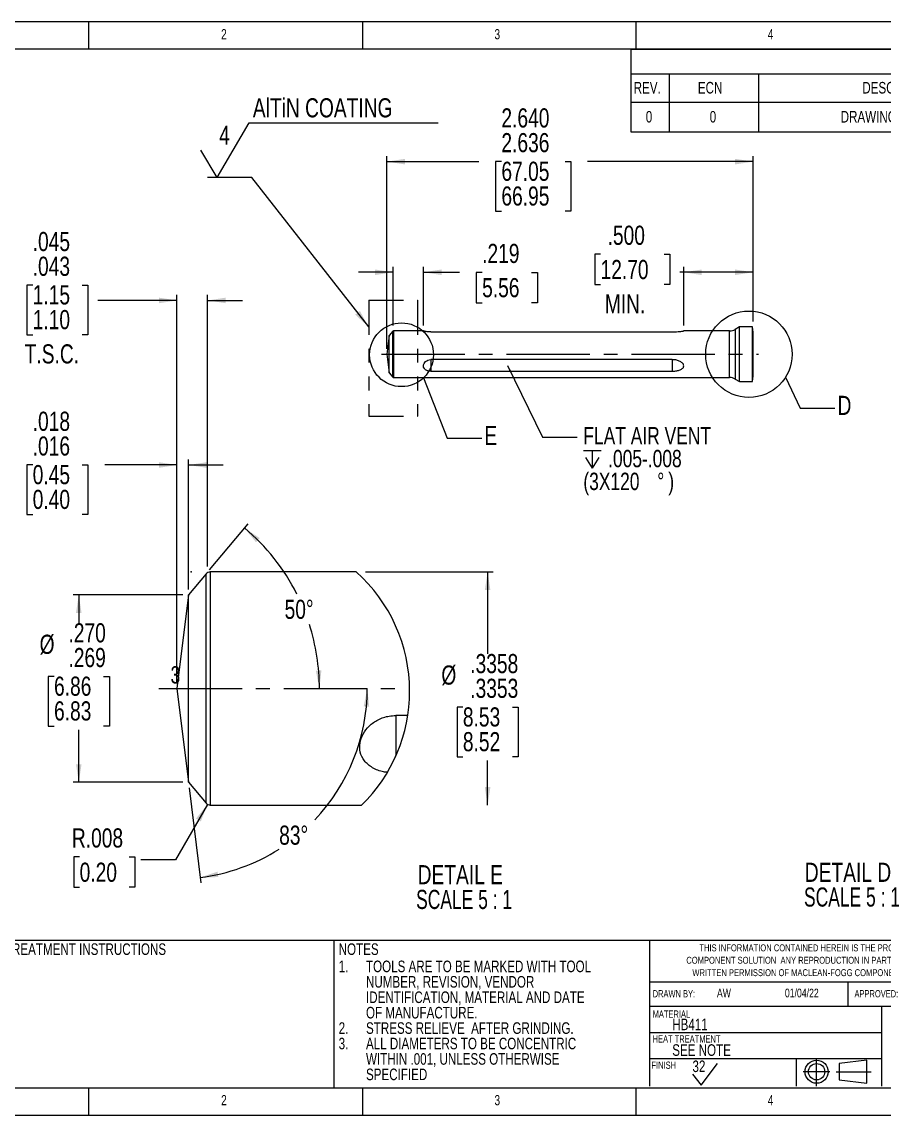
# Model space of a CAD drawing. Extents: x -4.2 to 11.2, y 0.1 to 8.
# Drawn here: x 1.11 to 7.32, y 0.13 to 8.01 of the extents above; entities that cross this region are included whole.
import ezdxf

# ---------------------------------------------------------------- set-up
doc = ezdxf.new("R2010")
doc.units = 0
doc.header["$PDSIZE"] = -1
for name, pattern in [('SLD-CENTER', [0.75, 0.6, -0.05, 0.05, -0.05]), ('SLD-PHANTOM', [0.5, 0.25, -0.05, 0.05, -0.05, 0.05, -0.05]), ('SLD-SOLID', [0])]:
    doc.linetypes.add(name, pattern=pattern)
doc.layers.get('0').update_dxf_attribs({"linetype": 'CONTINUOUS'})
doc.layers.add('DIM', color=7, linetype='SLD-SOLID')
doc.styles.add('SLDTEXTSTYLE0', font='TXT', dxfattribs={"width": 0.75})
doc.styles.add('SLDTEXTSTYLE3', font='TXT', dxfattribs={"width": 0.681818})
doc.dimstyles.new('SLDDIMSTYLE0', dxfattribs={"dimtxt": 0.137795, "dimasz": 0.13, "dimexe": 0, "dimexo": 0.0625, "dimgap": 0.034449, "dimtad": 0, "dimtih": 1, "dimtoh": 1, "dimdec": 3, "dimrnd": 1e-09, "dimzin": 12, "dimtxsty": 'SLDTEXTSTYLE0', "dimsah": 1, "dimcen": 0.09, "dimazin": 3, "dimlim": 1, "dimtp": 0.001969, "dimtm": 0.001969, "dimtfac": 1, "dimtdec": 3, "dimtofl": 0, "dimtmove": 0, "dimatfit": 3, "dimtolj": 1, "dimtzin": 12})
doc.dimstyles.new('SLDDIMSTYLE1', dxfattribs={"dimtxt": 0.137795, "dimasz": 0.13, "dimexe": 0, "dimexo": 0.0625, "dimgap": 0.034449, "dimtad": 0, "dimtih": 1, "dimtoh": 1, "dimdec": 3, "dimrnd": 1e-09, "dimzin": 4, "dimtxsty": 'SLDTEXTSTYLE0', "dimsah": 1, "dimcen": 0.09, "dimazin": 3, "dimtfac": 1, "dimtdec": 3, "dimtofl": 0, "dimtmove": 0, "dimatfit": 3, "dimtolj": 1, "dimtzin": 12})
doc.dimstyles.new('SLDDIMSTYLE10', dxfattribs={"dimtxt": 0.137795, "dimasz": 0.13, "dimexe": 0, "dimexo": 0.0625, "dimgap": 0.034449, "dimtad": 0, "dimtih": 1, "dimtoh": 1, "dimdec": 4, "dimlfac": 0.2, "dimzin": 12, "dimtxsty": 'SLDTEXTSTYLE0', "dimsah": 1, "dimcen": 0.09, "dimazin": 3, "dimtfac": 1, "dimtofl": 0, "dimtmove": 0, "dimatfit": 3, "dimtolj": 1, "dimtzin": 12})
doc.dimstyles.new('SLDDIMSTYLE11', dxfattribs={"dimtxt": 0.137795, "dimasz": 0.13, "dimexe": 0, "dimexo": 0.0625, "dimgap": 0.034449, "dimtad": 0, "dimtih": 1, "dimtoh": 1, "dimdec": 3, "dimlfac": 0.2, "dimrnd": 1e-09, "dimzin": 12, "dimtxsty": 'SLDTEXTSTYLE0', "dimsah": 1, "dimcen": 0.09, "dimazin": 3, "dimlim": 1, "dimtp": 0.001, "dimtm": 0.001, "dimtfac": 1, "dimtdec": 3, "dimtmove": 0, "dimatfit": 3, "dimtolj": 1, "dimtzin": 0})
doc.dimstyles.new('SLDDIMSTYLE12', dxfattribs={"dimtxt": 0.137795, "dimasz": 0.13, "dimexe": 0, "dimexo": 0.0625, "dimgap": 0.034449, "dimtad": 0, "dimtih": 1, "dimtoh": 1, "dimdec": 3, "dimlfac": 0.2, "dimrnd": 1e-09, "dimzin": 12, "dimtxsty": 'SLDTEXTSTYLE0', "dimsah": 1, "dimcen": 0.09, "dimazin": 3, "dimlim": 1, "dimtp": 0.001, "dimtm": 0.001, "dimtfac": 1, "dimtdec": 3, "dimtmove": 0, "dimatfit": 3, "dimtolj": 1, "dimtzin": 4})
doc.dimstyles.new('SLDDIMSTYLE13', dxfattribs={"dimtxt": 0.137795, "dimasz": 0.13, "dimexe": 0, "dimexo": 0.0625, "dimgap": 0.034449, "dimtad": 0, "dimtih": 1, "dimtoh": 1, "dimdec": 3, "dimlfac": 0.2, "dimrnd": 1e-09, "dimzin": 4, "dimtxsty": 'SLDTEXTSTYLE0', "dimsah": 1, "dimcen": 0.09, "dimazin": 3, "dimlim": 1, "dimtm": 0.001, "dimtfac": 1, "dimtdec": 3, "dimtofl": 0, "dimtmove": 0, "dimatfit": 3, "dimtolj": 1, "dimtzin": 12})
doc.dimstyles.new('SLDDIMSTYLE14', dxfattribs={"dimtxt": 0.125, "dimasz": 0.13, "dimexe": 0, "dimexo": 0.0625, "dimgap": 0.03125, "dimtad": 0, "dimtih": 1, "dimtoh": 1, "dimdec": 3, "dimlfac": 0.2, "dimrnd": 1e-09, "dimzin": 12, "dimtxsty": 'SLDTEXTSTYLE0', "dimblk1": 'NONE', "dimblk2": 'NONE', "dimsah": 1, "dimcen": 0.09, "dimazin": 3, "dimtfac": 1, "dimtdec": 3, "dimtofl": 0, "dimtmove": 0, "dimatfit": 3, "dimtolj": 1, "dimtzin": 12})
doc.dimstyles.new('SLDDIMSTYLE15', dxfattribs={"dimtxt": 0.137795, "dimasz": 0.13, "dimexe": 0, "dimexo": 0.0625, "dimgap": 0.034449, "dimtad": 0, "dimtih": 1, "dimtoh": 1, "dimdec": 4, "dimlfac": 0.2, "dimrnd": 1e-09, "dimzin": 12, "dimtxsty": 'SLDTEXTSTYLE0', "dimsah": 1, "dimcen": 0.09, "dimazin": 3, "dimlim": 1, "dimtm": 0.0005, "dimtfac": 1, "dimtdec": 4, "dimtofl": 0, "dimtmove": 0, "dimatfit": 3, "dimtolj": 1, "dimtzin": 12})
doc.dimstyles.new('SLDDIMSTYLE16', dxfattribs={"dimtxt": 0.137795, "dimasz": 0.13, "dimexe": 0, "dimexo": 0.0625, "dimgap": 0.034449, "dimtad": 0, "dimtih": 1, "dimtoh": 1, "dimdec": 3, "dimlfac": 0.2, "dimrnd": 1e-09, "dimzin": 12, "dimtxsty": 'SLDTEXTSTYLE0', "dimsah": 1, "dimcen": 0, "dimazin": 3, "dimtfac": 1, "dimtdec": 3, "dimtofl": 0, "dimtmove": 0, "dimatfit": 3, "dimtolj": 1, "dimtzin": 12})
doc.dimstyles.new('SLDDIMSTYLE2', dxfattribs={"dimtxt": 0.137795, "dimasz": 0.13, "dimexe": 0, "dimexo": 0.0625, "dimgap": 0.034449, "dimtad": 0, "dimtih": 1, "dimtoh": 1, "dimdec": 3, "dimrnd": 1e-09, "dimzin": 12, "dimtxsty": 'SLDTEXTSTYLE0', "dimsah": 1, "dimcen": 0.09, "dimazin": 3, "dimtfac": 1, "dimtdec": 3, "dimtmove": 0, "dimatfit": 3, "dimtolj": 1, "dimtzin": 12})
doc.dimstyles.new('SLDDIMSTYLE3', dxfattribs={"dimtxt": 0.18, "dimasz": 0.04, "dimexe": 0, "dimexo": 0.0625, "dimgap": 0, "dimtad": 0, "dimtih": 1, "dimtoh": 1, "dimdec": 0, "dimrnd": 1e-09, "dimzin": 0, "dimtxsty": 'STANDARD', "dimblk1": 'DOT', "dimblk2": 'DOT', "dimsah": 1, "dimcen": 0.09, "dimazin": 3, "dimtfac": 0.04, "dimtdec": 0, "dimtofl": 0, "dimtmove": 0, "dimatfit": 3, "dimtolj": 1, "dimtzin": 0})
doc.dimstyles.new('SLDDIMSTYLE4', dxfattribs={"dimtxt": 0.18, "dimasz": 0.13, "dimexe": 0, "dimexo": 0.0625, "dimgap": 0, "dimtad": 0, "dimtih": 1, "dimtoh": 1, "dimdec": 0, "dimrnd": 1e-09, "dimzin": 0, "dimtxsty": 'STANDARD', "dimblk1": 'NONE', "dimblk2": 'NONE', "dimsah": 1, "dimcen": 0.09, "dimazin": 3, "dimtfac": 0.13, "dimtdec": 0, "dimtofl": 0, "dimtmove": 0, "dimatfit": 3, "dimtolj": 1, "dimtzin": 0})
doc.dimstyles.new('SLDDIMSTYLE5', dxfattribs={"dimtxt": 0.18, "dimasz": 0.13, "dimexe": 0, "dimexo": 0.0625, "dimgap": 0, "dimtad": 0, "dimtih": 1, "dimtoh": 1, "dimdec": 0, "dimrnd": 1e-09, "dimzin": 0, "dimtxsty": 'STANDARD', "dimsah": 1, "dimcen": 0.09, "dimazin": 3, "dimtfac": 0.13, "dimtdec": 0, "dimtofl": 0, "dimtmove": 0, "dimatfit": 3, "dimtolj": 1, "dimtzin": 0})

# ---------------------------------------------------------------- blocks, each defined once
blk = doc.blocks.new('SW_NOTE_0_1')
at = {"color": 0, "linetype": 'CONTINUOUS', "char_height": 0.05, "attachment_point": 2, "style": 'SLDTEXTSTYLE0'}
for s, insert in [('THIS INFORMATION CONTAINED HEREIN IS THE PROPERTY OF MACLEAN-FOGG', (1.2172, 0.0645)), ('COMPONENT SOLUTION  ANY REPRODUCTION IN PART OR AS A WHOLE WITHOUT THE', (1.2185, -0.0249)), ('WRITTEN PERMISSION OF MACLEAN-FOGG COMPONENT SOLUTION  IS PROHIBITED.', (1.2316, -0.1143))]:
    blk.add_mtext(s, dxfattribs=dict(at, insert=insert))
blk = doc.blocks.new('SW_NOTE_0_2')
at = {"layer": 'DIM', "color": 0, "attachment_point": 1, "style": 'SLDTEXTSTYLE0'}
for s, insert, char_height in [('1.', (-0.1969, 0.1074), 0.08333), ('TOOLS ARE TO BE MARKED WITH TOOL', (0, 0.1074), 0.083333), ('NUMBER, REVISION, VENDOR', (0, -0.0037), 0.083333), ('IDENTIFICATION, MATERIAL AND DATE', (0, -0.1148), 0.083333), ('OF MANUFACTURE.', (0, -0.2259), 0.083333), ('2.', (-0.1969, -0.337), 0.08333), ('STRESS RELIEVE  AFTER GRINDING.', (0, -0.337), 0.083333), ('3.', (-0.1969, -0.4481), 0.08333), ('ALL DIAMETERS TO BE CONCENTRIC', (0, -0.4481), 0.083333), ('WITHIN .001, UNLESS OTHERWISE', (0, -0.5592), 0.083333), ('SPECIFIED', (0, -0.6704), 0.08333)]:
    blk.add_mtext(s, dxfattribs=dict(at, insert=insert, char_height=char_height))
blk = doc.blocks.new('SW_TABLEANNOTATION_0')
at = {"color": 0, "linetype": 'SLD-SOLID'}
for p, q in [((0, 0), (0, -0.1772)), ((0, 0), (0.2775, 0)), ((0.2775, 0), (0.9209, 0)), ((0.9209, 0), (3.1118, 0)), ((3.1118, 0), (3.7263, 0)), ((3.7263, 0), (4.5257, 0)), ((4.5257, 0), (5.488, 0)), ((5.488, 0), (5.488, -0.1772)), ((0, -0.1772), (0, -0.3809)), ((0, -0.1772), (0.2775, -0.1772)), ((0.2775, -0.1772), (0.2775, -0.3809)), ((0.2775, -0.1772), (0.9209, -0.1772)), ((0.9209, -0.1772), (0.9209, -0.3809)), ((0.9209, -0.1772), (3.1118, -0.1772)), ((3.1118, -0.1772), (3.1118, -0.3809)), ((3.1118, -0.1772), (3.7263, -0.1772)), ((3.7263, -0.1772), (3.7263, -0.3809)), ((3.7263, -0.1772), (4.5257, -0.1772)), ((4.5257, -0.1772), (4.5257, -0.3809)), ((4.5257, -0.1772), (5.488, -0.1772)), ((5.488, -0.1772), (5.488, -0.3809)), ((0, -0.3809), (0.2775, -0.3809)), ((0, -0.3809), (0, -0.5954)), ((0.2775, -0.3809), (0.9209, -0.3809)), ((0.2775, -0.3809), (0.2775, -0.5954)), ((0.9209, -0.3809), (3.1118, -0.3809)), ((0.9209, -0.3809), (0.9209, -0.5954)), ((3.1118, -0.3809), (3.7263, -0.3809)), ((3.1118, -0.3809), (3.1118, -0.5954)), ((3.7263, -0.3809), (4.5257, -0.3809)), ((3.7263, -0.3809), (3.7263, -0.5954)), ((4.5257, -0.3809), (5.488, -0.3809)), ((4.5257, -0.3809), (4.5257, -0.5954)), ((5.488, -0.3809), (5.488, -0.5954)), ((0, -0.5954), (0.2775, -0.5954)), ((0.2775, -0.5954), (0.9209, -0.5954)), ((0.9209, -0.5954), (3.1118, -0.5954)), ((3.1118, -0.5954), (3.7263, -0.5954)), ((3.7263, -0.5954), (4.5257, -0.5954)), ((4.5257, -0.5954), (5.488, -0.5954))]:
    blk.add_line(p, q, dxfattribs=at)
at = {"color": 0, "linetype": 'SLD-SOLID', "attachment_point": 1, "style": 'SLDTEXTSTYLE0'}
for s, insert, char_height in [('REVISIONS', (2.4715, -0.0454), 0.08333), ('REV.', (0.0209, -0.2358), 0.08333), ('ECN', (0.4832, -0.2358), 0.08333), ('DESCRIPTION', (1.6675, -0.2358), 0.083333), ('DATE', (3.2831, -0.2358), 0.08333), ('CREATED BY:', (3.786, -0.2358), 0.083333), ('APPROVED BY:', (4.6123, -0.2358), 0.083333), ('0', (0.108, -0.4449), 0.0833), ('0', (0.5684, -0.4449), 0.0833), ('DRAWING RELEASE', (1.5117, -0.4449), 0.083333), ('01/11/22', (3.1857, -0.4449), 0.08333), ('AW', (4.0316, -0.4449), 0.08333), ('AW', (4.9124, -0.4449), 0.08333)]:
    blk.add_mtext(s, dxfattribs=dict(at, insert=insert, char_height=char_height))
blk = doc.blocks.new('_D')
at = {"color": 7, "linetype": 'SLD-SOLID'}
for p, q in [((3.7379, 5.6538), (3.7379, 7.0411)), ((6.3757, 5.8506), (6.3757, 7.0411)), ((3.7379, 7.0017), (4.3996, 7.0017)), ((4.5624, 7.0017), (4.5205, 7.0017)), ((4.5205, 7.0017), (4.5205, 6.6454)), ((5.0206, 7.0017), (5.0626, 7.0017)), ((5.0626, 7.0017), (5.0626, 6.6454)), ((6.3757, 7.0017), (5.1834, 7.0017)), ((4.5205, 6.6454), (4.5624, 6.6454)), ((5.0626, 6.6454), (5.0206, 6.6454))]:
    blk.add_line(p, q, dxfattribs=at)
for points in [[(3.7379, 7.0017), (3.8679, 6.9817), (3.8679, 7.0217)], [(6.3757, 7.0017), (6.2457, 7.0217), (6.2457, 6.9817)]]:
    blk.add_solid(points, dxfattribs=at)
at = {"color": 7, "linetype": 'SLD-SOLID', "char_height": 0.1378, "attachment_point": 1, "style": 'SLDTEXTSTYLE0'}
for s, insert in [('2.640', (4.5624, 7.3855)), ('2.636', (4.5624, 7.2073)), ('67.05', (4.5624, 7.0012)), ('66.95', (4.5624, 6.823))]:
    blk.add_mtext(s, dxfattribs=dict(at, insert=insert))
blk = doc.blocks.new('_D_1')
at = {"color": 7, "linetype": 'SLD-SOLID'}
for p, q in [((5.2763, 6.3346), (5.2343, 6.3346)), ((5.2343, 6.3346), (5.2343, 6.1159)), ((5.7345, 6.3346), (5.7765, 6.3346)), ((5.7765, 6.3346), (5.7765, 6.1159)), ((5.8757, 5.8217), (5.8757, 6.2443)), ((6.3757, 5.8506), (6.3757, 6.2443)), ((5.8757, 6.2049), (5.8464, 6.2049)), ((6.3757, 6.2049), (5.8757, 6.2049)), ((5.2343, 6.1159), (5.2763, 6.1159)), ((5.7765, 6.1159), (5.7345, 6.1159))]:
    blk.add_line(p, q, dxfattribs=at)
for points in [[(5.8757, 6.2049), (6.0057, 6.1849), (6.0057, 6.2249)], [(6.3757, 6.2049), (6.2457, 6.2249), (6.2457, 6.1849)]]:
    blk.add_solid(points, dxfattribs=at)
at = {"color": 7, "linetype": 'SLD-SOLID', "char_height": 0.1378, "attachment_point": 1, "style": 'SLDTEXTSTYLE0'}
for s, insert in [('.500', (5.3272, 6.5402)), ('12.70', (5.2763, 6.2935)), ('MIN.', (5.3068, 6.0467))]:
    blk.add_mtext(s, dxfattribs=dict(at, insert=insert))
blk = doc.blocks.new('_D_2')
at = {"color": 7, "linetype": 'SLD-SOLID'}
for p, q in [((3.7821, 5.8217), (3.7821, 6.2443)), ((4.0011, 5.8217), (4.0011, 6.2443)), ((3.7821, 6.2049), (3.5321, 6.2049)), ((4.0011, 6.2049), (4.2608, 6.2049)), ((4.4236, 6.2039), (4.3816, 6.2039)), ((4.3816, 6.2039), (4.3816, 5.9851)), ((4.78, 6.2039), (4.822, 6.2039)), ((4.822, 6.2039), (4.822, 5.9851)), ((4.3816, 5.9851), (4.4236, 5.9851)), ((4.822, 5.9851), (4.78, 5.9851))]:
    blk.add_line(p, q, dxfattribs=at)
for points in [[(3.7821, 6.2049), (3.6521, 6.2249), (3.6521, 6.1849)], [(4.0011, 6.2049), (4.1311, 6.1849), (4.1311, 6.2249)]]:
    blk.add_solid(points, dxfattribs=at)
at = {"color": 7, "linetype": 'SLD-SOLID', "char_height": 0.1378, "attachment_point": 1, "style": 'SLDTEXTSTYLE0'}
for s, insert in [('.219', (4.4236, 6.4095)), ('5.56', (4.4236, 6.1628))]:
    blk.add_mtext(s, dxfattribs=dict(at, insert=insert))
blk = doc.blocks.new('SW_SYMBOL_HOLE_DEPTH')
at = {"color": 0, "linetype": 'CONTINUOUS'}
for p, q in [((0, 34.4), (31.5, 34.4)), ((3.9, 21.9), (15.7, 3)), ((15.7, 34.4), (15.7, 3)), ((27.6, 21.9), (15.7, 3))]:
    blk.add_line(p, q, dxfattribs=at)
blk = doc.blocks.new('SW_NOTE_0_3')
at = {"color": 0, "linetype": 'CONTINUOUS', "xscale": 0.00405556640625, "yscale": 0.00405556640625, "zscale": 0.00405556640625}
blk.add_blockref('SW_SYMBOL_HOLE_DEPTH', (0.045, -0.2357), dxfattribs=at)
at = {"color": 0, "linetype": 'CONTINUOUS', "char_height": 0.125, "attachment_point": 1, "style": 'SLDTEXTSTYLE0'}
for s, insert in [('FLAT AIR VENT', (0.045, 0.0724)), ('.005-.008', (0.2236, -0.0919)), ('(3X120', (0.045, -0.2563)), ('%%d', (0.5775, -0.2563)), (')', (0.6569, -0.2563))]:
    blk.add_mtext(s, dxfattribs=dict(at, insert=insert))
blk = doc.blocks.new('_DOT')
at = {"color": 0, "linetype": 'BYBLOCK'}
blk.add_line((-0.5, 0), (-1, 0), dxfattribs=at)
at = {"color": 0, "linetype": 'BYBLOCK', "const_width": 0.5}
blk.add_lwpolyline([(-0.25, 0, 1), (0.25, 0, 1)], format="xyb", close=True, dxfattribs=at)
blk = doc.blocks.new('_NONE')
blk = doc.blocks.new('SW_SFSYMBOL_0')
at = {"color": 0, "linetype": 'SLD-SOLID'}
for p, q in [((0.0689, 0), (0.3011, 0.3937)), ((0.3011, 0.3937), (1.6607, 0.3937)), ((0.0689, 0), (-0.0472, 0.1968))]:
    blk.add_line(p, q, dxfattribs=at)
at = {"color": 0, "linetype": 'CONTINUOUS', "attachment_point": 1, "style": 'SLDTEXTSTYLE0'}
for s, insert, char_height in [('AlTiN COATING', (0.3266, 0.5713), 0.137795), ('4', (0.0839, 0.3745), 0.1378)]:
    blk.add_mtext(s, dxfattribs=dict(at, insert=insert, char_height=char_height))
blk = doc.blocks.new('_D_9')
at = {"color": 7, "linetype": 'SLD-SOLID'}
for start, end in [(348.53363, 0), (330, 342.06779)]:
    blk.add_arc((6.9003, 2.9748), 2.0051, start, end, dxfattribs=at)
for points in [[(8.9054, 2.9748), (8.8812, 2.8455), (8.9212, 2.8442)], [(8.6368, 1.9723), (8.7157, 2.0775), (8.6805, 2.0964)]]:
    blk.add_solid(points, dxfattribs=at)
at = {"color": 7, "linetype": 'SLD-SOLID', "insert": (8.7014, 2.5351), "char_height": 0.1378, "attachment_point": 1, "style": 'SLDTEXTSTYLE0'}
blk.add_mtext('30°', dxfattribs=at)
blk = doc.blocks.new('SW_NOTE_0_4')
at = {"color": 0, "linetype": 'CONTINUOUS', "attachment_point": 2}
for s, insert, char_height, style in [('DETAIL D', (0.3682, 0.1776), 0.1378, 'SLDTEXTSTYLE0'), ('SCALE 5 : 1', (0.397, -0.0005), 0.137795, 'SLDTEXTSTYLE3')]:
    blk.add_mtext(s, dxfattribs=dict(at, insert=insert, char_height=char_height, style=style))
blk = doc.blocks.new('_D_10')
at = {"color": 7, "linetype": 'SLD-SOLID'}
for p, q in [((1.1869, 4.8168), (1.1449, 4.8168)), ((1.1449, 4.8168), (1.1449, 4.4604)), ((1.5432, 4.8168), (1.5852, 4.8168)), ((1.5852, 4.8168), (1.5852, 4.4604)), ((2.2259, 4.8168), (1.706, 4.8168)), ((2.2259, 3.2461), (2.2259, 4.8562)), ((2.3088, 3.9211), (2.3088, 4.8562)), ((2.3088, 4.8168), (2.5588, 4.8168)), ((1.1449, 4.4604), (1.1869, 4.4604)), ((1.5852, 4.4604), (1.5432, 4.4604))]:
    blk.add_line(p, q, dxfattribs=at)
for points in [[(2.2259, 4.8168), (2.0959, 4.8368), (2.0959, 4.7968)], [(2.3088, 4.8168), (2.4388, 4.7968), (2.4388, 4.8368)]]:
    blk.add_solid(points, dxfattribs=at)
at = {"color": 7, "linetype": 'SLD-SOLID', "char_height": 0.1378, "attachment_point": 1, "style": 'SLDTEXTSTYLE0'}
for s, insert in [('.018', (1.1869, 5.2006)), ('.016', (1.1869, 5.0224)), ('0.45', (1.1869, 4.8162)), ('0.40', (1.1869, 4.6381))]:
    blk.add_mtext(s, dxfattribs=dict(at, insert=insert))
blk = doc.blocks.new('_D_11')
at = {"color": 7, "linetype": 'SLD-SOLID'}
for p, q in [((1.1869, 6.1114), (1.1449, 6.1114)), ((1.1449, 6.1114), (1.1449, 5.7551)), ((1.5432, 6.1114), (1.5852, 6.1114)), ((1.5852, 6.1114), (1.5852, 5.7551)), ((2.2259, 6.002), (1.6551, 6.002)), ((2.2259, 3.2461), (2.2259, 6.0414)), ((2.4469, 4.0857), (2.4469, 6.0414)), ((2.4469, 6.002), (2.6969, 6.002)), ((1.1449, 5.7551), (1.1869, 5.7551)), ((1.5852, 5.7551), (1.5432, 5.7551))]:
    blk.add_line(p, q, dxfattribs=at)
for points in [[(2.2259, 6.002), (2.0959, 6.022), (2.0959, 5.982)], [(2.4469, 6.002), (2.5769, 5.982), (2.5769, 6.022)]]:
    blk.add_solid(points, dxfattribs=at)
at = {"color": 7, "linetype": 'SLD-SOLID', "char_height": 0.1378, "attachment_point": 1, "style": 'SLDTEXTSTYLE0'}
for s, insert in [('.045', (1.1869, 6.4952)), ('.043', (1.1869, 6.317)), ('1.15', (1.1869, 6.1109)), ('1.10', (1.1869, 5.9327)), ('T.S.C.', (1.1292, 5.6859))]:
    blk.add_mtext(s, dxfattribs=dict(at, insert=insert))
blk = doc.blocks.new('_D_12')
at = {"color": 7, "linetype": 'SLD-SOLID'}
for p, q in [((2.2694, 3.8818), (1.4794, 3.8818)), ((1.5188, 3.8818), (1.5188, 3.6776)), ((1.3406, 3.2932), (1.2986, 3.2932)), ((1.2986, 3.2932), (1.2986, 2.9369)), ((1.697, 3.2932), (1.7389, 3.2932)), ((1.7389, 3.2932), (1.7389, 2.9369)), ((1.2986, 2.9369), (1.3406, 2.9369)), ((1.7389, 2.9369), (1.697, 2.9369)), ((1.5188, 2.5318), (1.5188, 2.9089)), ((2.2694, 2.5318), (1.4794, 2.5318))]:
    blk.add_line(p, q, dxfattribs=at)
for points in [[(1.5188, 3.8818), (1.4988, 3.7518), (1.5388, 3.7518)], [(1.5188, 2.5318), (1.5388, 2.6618), (1.4988, 2.6618)]]:
    blk.add_solid(points, dxfattribs=at)
at = {"color": 7, "linetype": 'SLD-SOLID', "char_height": 0.1378, "attachment_point": 1, "style": 'SLDTEXTSTYLE0'}
for s, insert in [('.270', (1.4445, 3.677)), ('%%c', (1.2367, 3.5944)), ('.269', (1.4445, 3.4989)), ('6.86', (1.3406, 3.2927)), ('6.83', (1.3406, 3.1145))]:
    blk.add_mtext(s, dxfattribs=dict(at, insert=insert))
blk = doc.blocks.new('_D_13')
at = {"color": 7, "linetype": 'SLD-SOLID', "insert": (2.1798, 3.3679), "char_height": 0.125, "attachment_point": 1, "style": 'SLDTEXTSTYLE0'}
blk.add_mtext('3', dxfattribs=at)
blk = doc.blocks.new('_D_14')
at = {"color": 7, "linetype": 'SLD-SOLID'}
for p, q in [((3.5844, 4.0463), (4.5024, 4.0463)), ((4.4631, 4.0463), (4.4631, 3.4561)), ((4.2849, 3.0717), (4.2429, 3.0717)), ((4.2429, 3.0717), (4.2429, 2.7154)), ((4.6412, 3.0717), (4.6832, 3.0717)), ((4.6832, 3.0717), (4.6832, 2.7154)), ((4.2429, 2.7154), (4.2849, 2.7154)), ((4.4631, 2.3672), (4.4631, 2.6874)), ((4.6832, 2.7154), (4.6412, 2.7154))]:
    blk.add_line(p, q, dxfattribs=at)
for points in [[(4.4631, 4.0463), (4.4431, 3.9163), (4.4831, 3.9163)], [(4.4631, 2.3672), (4.4831, 2.4972), (4.4431, 2.4972)]]:
    blk.add_solid(points, dxfattribs=at)
at = {"color": 7, "linetype": 'SLD-SOLID', "char_height": 0.1378, "attachment_point": 1, "style": 'SLDTEXTSTYLE0'}
for s, insert in [('.3358', (4.3379, 3.4555)), ('%%c', (4.1301, 3.3729)), ('.3353', (4.3379, 3.2774)), ('8.53', (4.2849, 3.0712)), ('8.52', (4.2849, 2.893))]:
    blk.add_mtext(s, dxfattribs=dict(at, insert=insert))
blk = doc.blocks.new('_D_15')
at = {"color": 7, "linetype": 'SLD-SOLID'}
for p, q in [((2.4456, 2.3725), (2.2154, 1.9737)), ((1.525, 1.994), (1.483, 1.994)), ((1.483, 1.994), (1.483, 1.7752)), ((1.8814, 1.994), (1.9234, 1.994)), ((1.9234, 1.994), (1.9234, 1.7752)), ((2.2154, 1.9737), (1.9654, 1.9737)), ((1.483, 1.7752), (1.525, 1.7752)), ((1.9234, 1.7752), (1.8814, 1.7752))]:
    blk.add_line(p, q, dxfattribs=at)
blk.add_solid([(2.4456, 2.3725), (2.3633, 2.2699), (2.3979, 2.2499)], dxfattribs=at)
at = {"color": 7, "linetype": 'SLD-SOLID', "char_height": 0.1378, "attachment_point": 1, "style": 'SLDTEXTSTYLE0'}
for s, insert in [('R.008', (1.4692, 2.1996)), ('0.20', (1.525, 1.9529))]:
    blk.add_mtext(s, dxfattribs=dict(at, insert=insert))
blk = doc.blocks.new('_D_16')
at = {"color": 7, "linetype": 'SLD-SOLID'}
blk.add_line((2.4604, 4.0624), (2.7379, 4.3932), dxfattribs=at)
for start, end in [(26.80037, 50), (0, 17.81565)]:
    blk.add_arc((1.7424, 3.2068), 1.5094, start, end, dxfattribs=at)
for points in [[(2.7126, 4.363), (2.795, 4.2605), (2.822, 4.29)], [(3.2518, 3.2068), (3.2662, 3.3375), (3.2262, 3.3358)]]:
    blk.add_solid(points, dxfattribs=at)
at = {"color": 7, "linetype": 'SLD-SOLID', "insert": (3.001, 3.8462), "char_height": 0.1378, "attachment_point": 1, "style": 'SLDTEXTSTYLE0'}
blk.add_mtext('50°', dxfattribs=at)
blk = doc.blocks.new('_D_17')
at = {"color": 7, "linetype": 'SLD-SOLID'}
blk.add_line((2.3136, 2.4927), (2.3978, 1.8073), dxfattribs=at)
for start, end in [(316.3555, 0), (277, 302.47749)]:
    blk.add_arc((2.2259, 3.2068), 1.3706, start, end, dxfattribs=at)
for points in [[(3.5965, 3.2068), (3.5704, 3.0778), (3.6104, 3.076)], [(2.393, 1.8464), (2.5245, 1.8486), (2.5177, 1.888)]]:
    blk.add_solid(points, dxfattribs=at)
at = {"color": 7, "linetype": 'SLD-SOLID', "insert": (2.9619, 2.2197), "char_height": 0.1378, "attachment_point": 1, "style": 'SLDTEXTSTYLE0'}
blk.add_mtext('83°', dxfattribs=at)
blk = doc.blocks.new('SW_NOTE_0_5')
at = {"color": 0, "linetype": 'CONTINUOUS', "attachment_point": 2}
for s, insert, char_height, style in [('DETAIL E', (0.3531, 0.1776), 0.1378, 'SLDTEXTSTYLE0'), ('SCALE 5 : 1', (0.3805, -0.0005), 0.137795, 'SLDTEXTSTYLE3')]:
    blk.add_mtext(s, dxfattribs=dict(at, insert=insert, char_height=char_height, style=style))

msp = doc.modelspace()

# ---------------------------------------------------------------- linework, layer by layer
at = {"color": 7, "linetype": 'SLD-SOLID'}
for p, q in [((11.17901, 8.00833), (0.49935, 8.00833)), ((1.5924, 7.81148), (1.5924, 8.00833)), ((3.5609, 8.00833), (3.5609, 7.81148)), ((5.52941, 8.00833), (5.52941, 7.81148)), ((10.98216, 7.81148), (0.6962, 7.81148)), ((3.75443, 5.74939), (3.73786, 5.61439)), ((3.77969, 5.77949), (3.75443, 5.74939)), ((3.75443, 5.61439), (3.75443, 5.74939)), ((4.00167, 5.78231), (3.78572, 5.78231)), ((4.05308, 5.77531), (5.79228, 5.77531)), ((6.20621, 5.78231), (5.87545, 5.78231)), ((6.27723, 5.81124), (6.24521, 5.79276)), ((6.37082, 5.81124), (6.27723, 5.81124)), ((6.27723, 5.61439), (6.27723, 5.81124)), ((6.37565, 5.77187), (6.37082, 5.81124)), ((6.37082, 5.61439), (6.37082, 5.81124)), ((6.37565, 5.61439), (6.37565, 5.77187)), ((3.73786, 5.61439), (3.75443, 5.47939)), ((3.75443, 5.47939), (3.75443, 5.61439)), ((6.27723, 5.41754), (6.27723, 5.61439)), ((6.37082, 5.41754), (6.37082, 5.61439)), ((6.37565, 5.45691), (6.37565, 5.61439)), ((5.79228, 5.57549), (4.05308, 5.57549)), ((4.05308, 5.57549), (4.05308, 5.49239)), ((5.79228, 5.57549), (5.79228, 5.49239)), ((3.75443, 5.47939), (3.77969, 5.44929)), ((3.78572, 5.44648), (6.20621, 5.44648)), ((4.05308, 5.49239), (5.79228, 5.49239)), ((6.24521, 5.43603), (6.27723, 5.41754)), ((6.37082, 5.41754), (6.37565, 5.45691)), ((6.27723, 5.41754), (6.37082, 5.41754)), ((2.4351, 4.03226), (2.30882, 3.88176)), ((3.51619, 4.04632), (2.46526, 4.04632)), ((2.30882, 3.88176), (2.22594, 3.20676)), ((2.30882, 3.20676), (2.30882, 3.88176)), ((2.22594, 3.20676), (2.30882, 2.53176)), ((2.30882, 2.53176), (2.30882, 3.20676)), ((3.88795, 3.01222), (3.80204, 3.01222)), ((3.80204, 3.01222), (3.80204, 2.7207)), ((2.30882, 2.53176), (2.4351, 2.38125)), ((2.46526, 2.36719), (3.55603, 2.36719)), ((6.00171, 0.35125), (6.11977, 0.50543)), ((6.83094, 0.34357), (6.83094, 0.53721)), ((7.19457, 0.53001), (6.99503, 0.50543)), ((6.99503, 0.50543), (6.99503, 0.38824)), ((7.19457, 0.36404), (7.19457, 0.53001)), ((5.93749, 0.42964), (6.00171, 0.35125)), ((6.92736, 0.44683), (6.73645, 0.44683)), ((6.97312, 0.44683), (7.22416, 0.44683)), ((0.6962, 0.33116), (10.98216, 0.33116)), ((1.5924, 0.13431), (1.5924, 0.33116)), ((3.5609, 0.33116), (3.5609, 0.13431)), ((5.52941, 0.33116), (5.52941, 0.13431)), ((6.99503, 0.38824), (7.19457, 0.36404)), ((0.49935, 0.13431), (11.17901, 0.13431))]:
    msp.add_line(p, q, dxfattribs=at)
at = {"color": 7, "linetype": 'SLD-PHANTOM'}
for p, q in [((3.60665, 6.00424), (3.95762, 6.00424)), ((3.60665, 6.00424), (3.60665, 5.16916)), ((3.95762, 6.00424), (3.95762, 5.16916)), ((3.60665, 5.16916), (3.95762, 5.16916))]:
    msp.add_line(p, q, dxfattribs=at)
at = {"color": 8, "linetype": 'SLD-SOLID'}
for p, q in [((3.77969, 5.44929), (3.77969, 5.77949)), ((3.78572, 5.78231), (3.78572, 5.44648)), ((6.20621, 5.61439), (6.20621, 5.78231)), ((6.24521, 5.79276), (6.24521, 5.43603)), ((6.20621, 5.44648), (6.20621, 5.61439)), ((2.4351, 2.38125), (2.4351, 4.03226)), ((2.46526, 4.04632), (2.46526, 2.36719)), ((0.6962, 1.39357), (5.63216, 1.39357)), ((3.35643, 1.39357), (3.35643, 0.33116)), ((5.63216, 0.34357), (5.63216, 1.39357)), ((5.63216, 1.39357), (10.98216, 1.39357)), ((5.63216, 1.09357), (10.98216, 1.09357)), ((7.05716, 1.09357), (7.05716, 0.91857)), ((5.63216, 0.91857), (8.48216, 0.91857)), ((7.30005, 0.91857), (7.30005, 0.34357)), ((5.63216, 0.73016), (7.30005, 0.73016)), ((5.63216, 0.54196), (7.30005, 0.54196)), ((6.68698, 0.34357), (6.68698, 0.54196))]:
    msp.add_line(p, q, dxfattribs=at)
at = {"color": 7, "linetype": 'SLD-CENTER'}
for p, q in [((3.69899, 5.61439), (6.41301, 5.61439)), ((2.0947, 3.20676), (3.90136, 3.20676))]:
    msp.add_line(p, q, dxfattribs=at)
at = {"color": 7, "linetype": 'SLD-SOLID'}
for centre, radius in [((6.34515, 5.61439), 0.31145), ((3.84333, 5.61068), 0.22965), ((6.83232, 0.44683), 0.08318), ((6.83232, 0.44683), 0.05859)]:
    msp.add_circle(centre, radius, dxfattribs=at)
for centre, radius, start, end in [((3.78572, 5.77443), 0.00787, 90, 140), ((6.20621, 5.86031), 0.078, 270, 300), ((3.78572, 5.45435), 0.00787, 220, 270), ((6.20621, 5.36848), 0.078, 60, 90), ((2.46526, 4.00695), 0.03937, 90.000332, 140.000007), ((2.75328, 3.18818), 1.14824, 0.00002, 48.362138), ((2.75328, 3.18818), 1.14823, 314.356609, 359.999988), ((2.46526, 2.40656), 0.03937, 219.999993, 269.999668)]:
    msp.add_arc(centre, radius, start, end, dxfattribs=at)
for points, knots in [([(4.05308, 5.77531), (4.0471, 5.77547), (4.03514, 5.77579), (4.01902, 5.77812), (4.00738, 5.7806), (4.0014, 5.78221), (4.0016, 5.78216), (4.00167, 5.78214)], [0, 0, 0, 0, 0.2268227, 0.4539499, 0.6792171, 0.88674, 1, 1, 1, 1]), ([(5.79228, 5.77531), (5.7993, 5.77539), (5.81353, 5.77557), (5.83478, 5.77698), (5.85352, 5.77897), (5.86703, 5.7809), (5.87361, 5.78196), (5.87605, 5.78237), (5.87552, 5.78228), (5.87545, 5.78227)], [0, 0, 0, 0, 0.2000069, 0.4051505, 0.6190471, 0.7833026, 0.8939107, 0.9873562, 1, 1, 1, 1]), ([(4.05308, 5.49239), (4.04643, 5.49239), (4.03991, 5.49318), (4.03061, 5.4956), (4.02765, 5.49661), (4.02202, 5.49904), (4.01933, 5.50049), (4.01444, 5.50377), (4.01224, 5.5056), (4.00833, 5.50968), (4.00662, 5.51195), (4.00253, 5.51914), (4.00107, 5.52466), (4.00104, 5.53319), (4.0014, 5.53613), (4.00279, 5.54189), (4.00382, 5.54472), (4.00792, 5.55302), (4.01192, 5.55812), (4.02172, 5.56655), (4.0275, 5.56988), (4.03981, 5.57433), (4.04643, 5.57549), (4.05308, 5.57549)], [0, 0, 0, 0, 0.125, 0.125, 0.1875, 0.1875, 0.25, 0.25, 0.3125, 0.3125, 0.375, 0.375, 0.5, 0.5, 0.5625, 0.5625, 0.625, 0.625, 0.75, 0.75, 0.875, 0.875, 1, 1, 1, 1]), ([(5.79228, 5.49239), (5.8011, 5.49239), (5.8098, 5.49293), (5.82692, 5.49523), (5.83546, 5.497), (5.85146, 5.5023), (5.85908, 5.50584), (5.86819, 5.51338), (5.87083, 5.51628), (5.87458, 5.5229), (5.87566, 5.52661), (5.87565, 5.5343), (5.87457, 5.53819), (5.87082, 5.5454), (5.86817, 5.54874), (5.86211, 5.55463), (5.85863, 5.55727), (5.85132, 5.56187), (5.84747, 5.56385), (5.83547, 5.56907), (5.82699, 5.5715), (5.80987, 5.5747), (5.80109, 5.57549), (5.79228, 5.57549)], [0, 0, 0, 0, 0.125, 0.125, 0.25, 0.25, 0.375, 0.375, 0.4375, 0.4375, 0.5, 0.5, 0.5625, 0.5625, 0.625, 0.625, 0.6875, 0.6875, 0.75, 0.75, 0.875, 0.875, 1, 1, 1, 1]), ([(3.74151, 2.60351), (3.73226, 2.60431), (3.69491, 2.60753), (3.63501, 2.63235), (3.57349, 2.68109), (3.54166, 2.74708), (3.54019, 2.81634), (3.56365, 2.88242), (3.60901, 2.94103), (3.6743, 2.98655), (3.74219, 3.00929), (3.7863, 3.01145), (3.80204, 3.01222)], [0, 0, 0, 0, 0.0411557, 0.1662063, 0.2810806, 0.3826512, 0.4803318, 0.5811084, 0.6883738, 0.8042076, 0.9301291, 1, 1, 1, 1])]:
    msp.add_open_spline(points, degree=3, knots=knots, dxfattribs=at)
at = {"color": 7, "linetype": 'CONTINUOUS'}
msp.add_point((2.32902, 4.04632), dxfattribs=at)

# ---------------------------------------------------------------- block references
at = {"color": 7, "linetype": 'SLD-SOLID'}
msp.add_blockref('SW_TABLEANNOTATION_0', (5.49418, 7.81148), dxfattribs=at)
at = {"color": 7, "linetype": 'CONTINUOUS'}
for name, p in [('SW_SFSYMBOL_0', (2.44578, 6.88686)), ('SW_NOTE_0_3', (5.10758, 5.01762)), ('SW_NOTE_0_5', (3.91335, 1.75744)), ('SW_NOTE_0_4', (6.69021, 1.77467)), ('SW_NOTE_0_1', (5.83695, 1.29976))]:
    msp.add_blockref(name, p, dxfattribs=at)
at = {"layer": 'DIM'}
msp.add_blockref('SW_NOTE_0_2', (3.58734, 1.13992), dxfattribs=at)

# ---------------------------------------------------------------- texts
at = {"color": 7, "linetype": 'CONTINUOUS', "attachment_point": 1, "style": 'SLDTEXTSTYLE0'}
for s, insert, char_height in [('2', (2.54384, 7.95589), 0.07292), ('3', (4.51235, 7.95589), 0.07292), ('4', (6.48085, 7.95589), 0.07292), ('DRAWN BY:', (5.65173, 1.03486), 0.052083), ('AW', (6.11459, 1.04522), 0.0625), ('01/04/22', (6.6038, 1.04522), 0.0625), ('APPROVED:', (7.10533, 1.03486), 0.052083), ('MATERIAL', (5.65173, 0.88834), 0.052083), ('HB411', (5.79266, 0.82931), 0.083333), ('HEAT TREATMENT', (5.65173, 0.7089), 0.0520833), ('SEE NOTE', (5.79265, 0.64465), 0.083333), ('FINISH', (5.64347, 0.52016), 0.052083), ('32', (5.93846, 0.52772), 0.083333), ('2', (2.54384, 0.27872), 0.07292), ('3', (4.51235, 0.27872), 0.07292), ('4', (6.48085, 0.27872), 0.07292)]:
    msp.add_mtext(s, dxfattribs=dict(at, insert=insert, char_height=char_height))
at = {"color": 7, "linetype": 'SLD-SOLID', "char_height": 0.1378, "attachment_point": 1, "style": 'SLDTEXTSTYLE0'}
for s, insert in [('D', (6.98315, 5.31515)), ('E', (4.44039, 5.09811))]:
    msp.add_mtext(s, dxfattribs=dict(at, insert=insert))
at = {"layer": 'DIM', "attachment_point": 1, "style": 'SLDTEXTSTYLE0'}
for s, insert, char_height in [('HEAT TREATMENT INSTRUCTIONS', (0.7407, 1.37134), 0.0833333), ('NOTES', (3.39049, 1.37134), 0.083333)]:
    msp.add_mtext(s, dxfattribs=dict(at, insert=insert, char_height=char_height))

# ---------------------------------------------------------------- dimensions: what is measured, and where the dimension line sits
at = {"color": 7, "linetype": 'SLD-SOLID'}
for base, p1, p2, dimstyle, picture, middle in [((6.37565, 7.00173), (3.73786, 5.61439), (6.37565, 5.81124), 'SLDDIMSTYLE0', '_D', (4.79152, 7.00173)), ((4.00105, 6.20494), (3.78205, 5.78231), (4.00105, 5.78231), 'SLDDIMSTYLE2', '_D_2', (4.60181, 6.20494)), ((2.22594, 4.8168), (2.30882, 3.88176), (2.22594, 3.20676), 'SLDDIMSTYLE11', '_D_10', (1.36507, 4.8168))]:
    dim = msp.add_linear_dim(base=base, p1=p1, p2=p2, dimstyle=dimstyle, dxfattribs=at)
    dim.commit()
    dim.dimension.update_dxf_attribs({"geometry": picture, "text_midpoint": middle, "dimtype": 160})
for base, p1, p2, text, dimstyle, picture, middle in [((6.37565, 6.20494), (5.87565, 5.78231), (6.37565, 5.81124), '<>\\PMIN.', 'SLDDIMSTYLE1', '_D_1', (5.50541, 6.20494)), ((2.22594, 6.00203), (2.4469, 4.04632), (2.22594, 3.20676), '<>\\PT.S.C.', 'SLDDIMSTYLE12', '_D_11', (1.36507, 6.00203))]:
    dim = msp.add_linear_dim(base=base, p1=p1, p2=p2, text=text, dimstyle=dimstyle, dxfattribs=at)
    dim.commit()
    dim.dimension.update_dxf_attribs({"geometry": picture, "text_midpoint": middle, "dimtype": 160})
for base, line1, line2, picture, middle in [((3.23359, 3.44048), ((2.0947, 3.20676), (4.12101, 3.20676)), ((2.4351, 4.03226), (2.30882, 3.88176)), '_D_16', (3.13955, 3.77793)), ((2.68883, 1.9167), ((2.30882, 2.53176), (2.22594, 3.20676)), ((2.0947, 3.20676), (4.12101, 3.20676)), '_D_17', (3.10046, 2.15143)), ((8.73254, 2.16037), ((8.60511, 1.99057), (8.44501, 2.08301)), ((9.17598, 2.97482), (-4.17048, 2.97482)), '_D_9', (8.83999, 2.46686))]:
    dim = msp.add_angular_dim_2l(base=base, line1=line1, line2=line2, dimstyle='SLDDIMSTYLE10', dxfattribs=at)
    dim.commit()
    dim.dimension.update_dxf_attribs({"geometry": picture, "text_midpoint": middle, "dimtype": 162})
for base, p1, p2, dimstyle, picture, middle in [((4.46307, 2.36719), (3.54502, 4.04632), (2.46526, 2.36719), 'SLDDIMSTYLE15', '_D_14', (4.46307, 3.07175)), ((1.51879, 3.88176), (2.30882, 2.53176), (2.30882, 3.88176), 'SLDDIMSTYLE13', '_D_12', (1.51879, 3.29324))]:
    dim = msp.add_linear_dim(base=base, p1=p1, p2=p2, angle=90, text='%%c<>', dimstyle=dimstyle, dxfattribs=at)
    dim.commit()
    dim.dimension.update_dxf_attribs({"geometry": picture, "text_midpoint": middle, "dimtype": 160})
dim = msp.add_linear_dim(base=(2.2259355473, 3.2067571251), p1=(2.2259355473, 3.2067571251), p2=(2.2259355473, 3.2067571251), angle=90, dimstyle='SLDDIMSTYLE14', dxfattribs=at)
dim.commit()
dim.dimension.update_dxf_attribs({"geometry": '_D_13', "text_midpoint": (2.2259355473, 3.2067571251), "dimtype": 160})
dim = msp.add_radius_dim(center=(2.46526, 2.40656), mpoint=(2.44558, 2.37246), dimstyle='SLDDIMSTYLE16', dxfattribs=at)
dim.commit()
dim.dimension.update_dxf_attribs({"geometry": '_D_15', "text_midpoint": (1.70321, 1.9737), "dimtype": 164})

# ---------------------------------------------------------------- leaders
at = {"color": 7, "linetype": 'CONTINUOUS'}
for points, dimstyle in [([(3.60665, 5.81081), (2.76467, 6.88686), (2.44578, 6.88686)], 'SLDDIMSTYLE5'), ([(4.60752, 5.53222), (4.85758, 5.01762), (5.10758, 5.01762)], 'SLDDIMSTYLE3')]:
    msp.add_leader(points, dimstyle=dimstyle, dxfattribs=at)
at = {"color": 7, "linetype": 'SLD-SOLID', "has_arrowhead": 0}
for points in [[(4.00244, 5.44509), (4.1707, 5.00981), (4.4207, 5.00981)], [(6.60905, 5.44899), (6.71346, 5.22685), (6.96346, 5.22685)]]:
    msp.add_leader(points, dimstyle='SLDDIMSTYLE4', dxfattribs=at)

doc.saveas('drawing.dxf')
